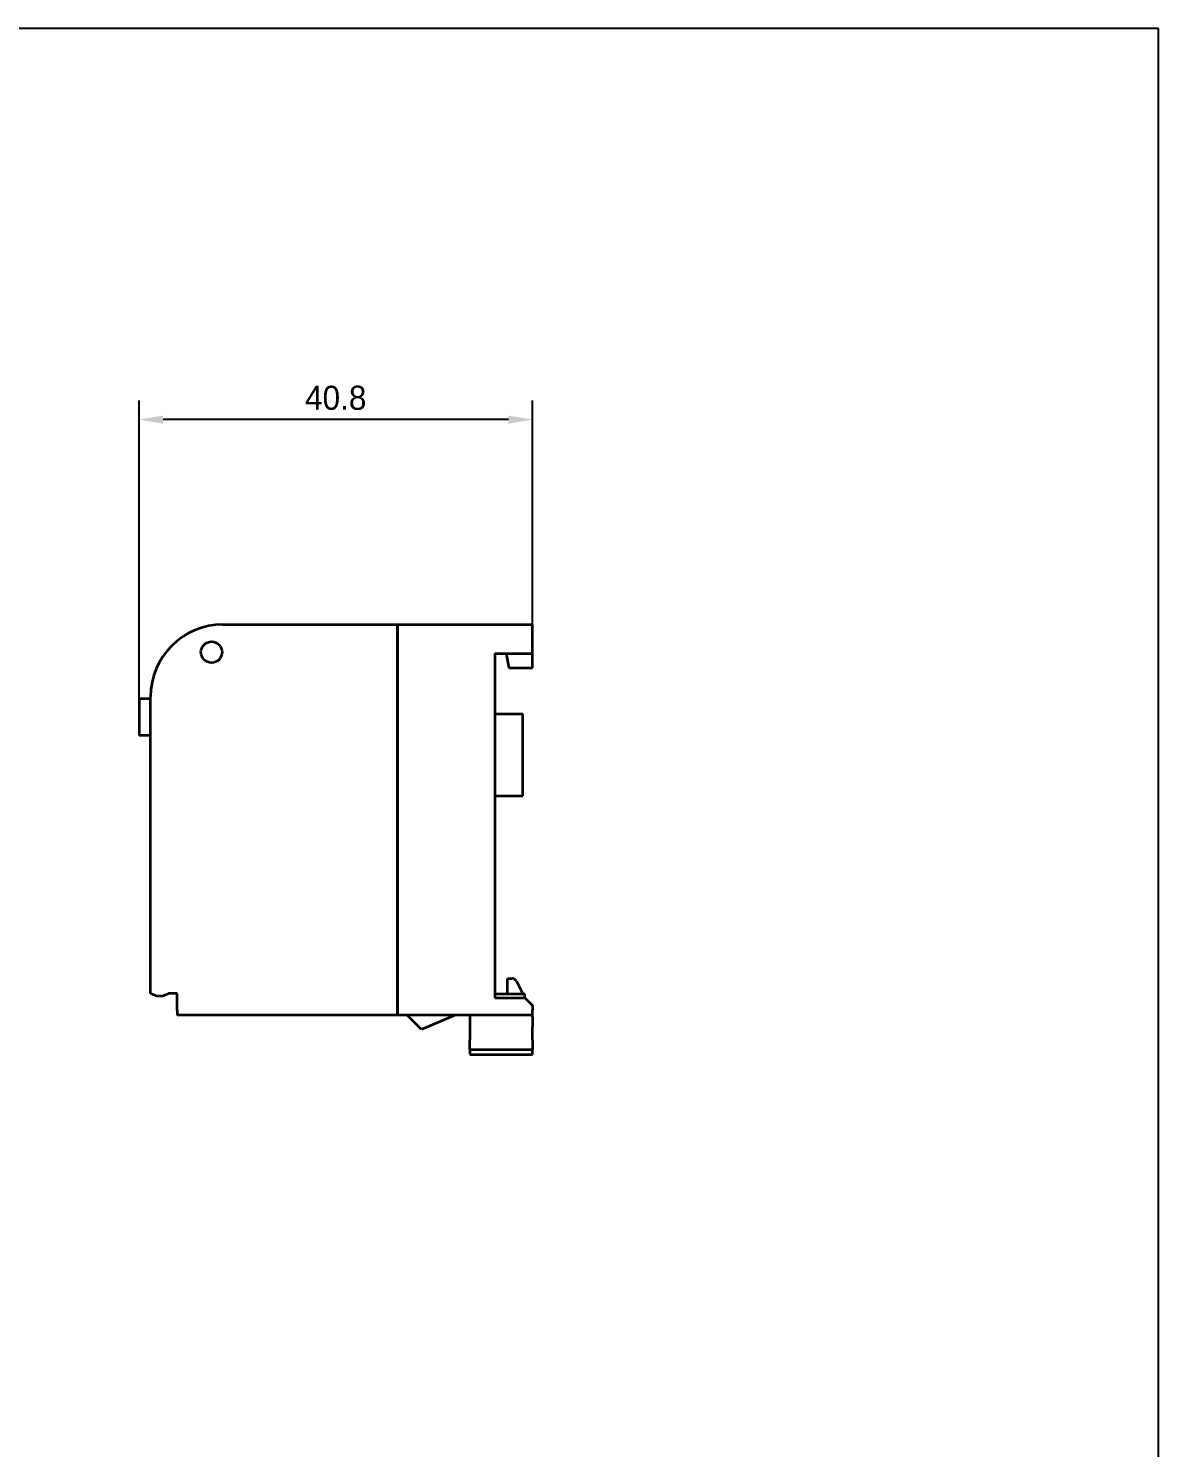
# Model space of a CAD drawing. Extents: x 295 to 2531, y 240 to 845.
# Drawn here: x 2414 to 2531.2, y 697.5 to 844.7 of the extents above; entities that cross this region are included whole.
import ezdxf

# ---------------------------------------------------------------- set-up
doc = ezdxf.new("R2010")
doc.units = 0
doc.header["$LTSCALE"] = 0.1
doc.layers.get('0').update_dxf_attribs({"linetype": 'CONTINUOUS'})
doc.layers.get('DEFPOINTS').update_dxf_attribs({"linetype": 'CONTINUOUS'})
doc.layers.add('SHEET', color=7, linetype='CONTINUOUS')
doc.layers.add('가시적인 것(ISO)', color=7, linetype='CONTINUOUS', lineweight=35)
doc.styles.add('주 문자 (ISO)', font='')
doc.styles.get('주 문자 (ISO)').set_extended_font_data('Dotum')
doc.dimstyles.new('기본값 (ISO)', dxfattribs={"dimtxt": 2.5, "dimasz": 2.5, "dimexe": 2, "dimexo": 0, "dimgap": 1, "dimtad": 1, "dimdec": 1, "dimrnd": 1e-08, "dimzin": 0, "dimdsep": 46, "dimtxsty": '주 문자 (ISO)', "dimcen": 0.09, "dimdle": 10, "dimclrd": 1, "dimclre": 1, "dimclrt": 256, "dimadec": 1, "dimazin": 0, "dimtfac": 0.6, "dimtofl": 0, "dimtmove": 0, "dimatfit": 3, "dimfxl": 1, "dimtolj": 1, "dimtzin": 0, "dimlwd": -1, "dimlwe": -1, "dimarcsym": 0})

# ---------------------------------------------------------------- blocks, each defined once
blk = doc.blocks.new('*D48')
at = {"color": 1, "transparency": 16777216}
for p, q in [((2425.49, 775.15), (2425.49, 806.09)), ((2466.29, 782.85), (2466.29, 806.09)), ((2463.79, 804.09), (2427.99, 804.09))]:
    blk.add_line(p, q, dxfattribs=at)
for points in [[(2427.99, 804.51), (2427.99, 803.67), (2425.49, 804.09)], [(2463.79, 804.51), (2463.79, 803.67), (2466.29, 804.09)]]:
    blk.add_solid(points, dxfattribs=at)
at = {"layer": 'DEFPOINTS', "color": 0, "transparency": 16777216}
for p in [(2425.49, 804.09), (2466.29, 782.85), (2425.49, 775.15)]:
    blk.add_point(p, dxfattribs=at)
at = {"transparency": 16777216, "insert": (2445.89, 806.34), "char_height": 2.5, "attachment_point": 5, "style": '주 문자 (ISO)'}
blk.add_mtext('\\A1;40.8', dxfattribs=at)

msp = doc.modelspace()

# ---------------------------------------------------------------- linework, layer by layer
at = {"layer": 'SHEET'}
for p, q in [((2531.23, 844.65), (2108, 844.65)), ((2531.23, 770.38), (2531.23, 844.65)), ((2531.23, 545.4), (2531.23, 770.38))]:
    msp.add_line(p, q, dxfattribs=at)
at = {"layer": '가시적인 것(ISO)'}
for p, q in [((2434.19, 782.85), (2452.29, 782.85)), ((2452.29, 742.35), (2452.29, 782.85)), ((2452.29, 782.85), (2452.29, 742.35)), ((2452.29, 782.85), (2466.29, 782.85)), ((2466.29, 778.35), (2466.29, 782.85)), ((2462.39, 779.85), (2462.39, 744.15)), ((2462.39, 779.85), (2466.29, 779.85)), ((2463.57, 779.85), (2463.83, 778.35)), ((2463.83, 778.35), (2466.29, 778.35)), ((2425.49, 775.15), (2425.49, 771.35)), ((2426.13, 775.15), (2425.49, 775.15)), ((2426.69, 775.15), (2426.13, 775.15)), ((2426.69, 744.6), (2426.69, 775.35)), ((2462.39, 773.6), (2465.29, 773.6)), ((2465.29, 765.1), (2465.29, 773.6)), ((2426.13, 771.35), (2425.49, 771.35)), ((2426.69, 771.35), (2426.13, 771.35)), ((2462.39, 765.1), (2465.29, 765.1)), ((2463.69, 746.15), (2464.18, 746.15)), ((2463.69, 744.55), (2463.69, 746.15)), ((2426.69, 744.6), (2426.69, 744.6)), ((2429.44, 744.6), (2428.53, 744.6)), ((2429.44, 742.85), (2429.44, 744.6)), ((2464.63, 745.87), (2465.31, 744.55)), ((2462.39, 744.55), (2465.49, 744.55)), ((2462.39, 744.15), (2465.49, 744.15)), ((2465.49, 744.15), (2465.49, 744.55)), ((2465.49, 744.2), (2465.55, 744.09)), ((2465.49, 744.15), (2466.29, 743.35)), ((2466.29, 743.35), (2466.29, 742.85)), ((2429.44, 742.85), (2429.44, 742.35)), ((2466.29, 742.35), (2429.44, 742.35)), ((2454.79, 740.85), (2453.29, 742.35)), ((2458.29, 742.35), (2454.79, 740.85)), ((2459.79, 742.35), (2459.79, 739.77)), ((2466.29, 742.35), (2466.29, 742.85)), ((2466.29, 742.16), (2466.29, 742.15)), ((2466.29, 742.15), (2466.29, 741.15)), ((2466.29, 739.77), (2466.29, 741.15)), ((2459.79, 738.77), (2459.79, 739.77)), ((2459.79, 738.77), (2459.79, 738.28)), ((2459.79, 738.77), (2466.29, 738.77)), ((2466.29, 739.77), (2466.29, 738.77)), ((2466.29, 738.28), (2466.29, 738.77)), ((2459.79, 738.28), (2466.29, 738.28))]:
    msp.add_line(p, q, dxfattribs=at)
msp.add_circle((2433.01, 779.98), 1.1, dxfattribs=at)
for centre, radius, start, end in [((2434.19, 775.35), 7.5, 90, 180), ((2464.18, 745.65), 0.5, 27.2161, 90), ((2427.61, 746.14), 1.8, 256.4411, 300.8079), ((2464.29, 742.16), 2, 0, 5.283)]:
    msp.add_arc(centre, radius, start, end, dxfattribs=at)
msp.add_open_spline([(2427.19, 744.39), (2427.12, 744.41), (2427.06, 744.43), (2426.93, 744.47), (2426.88, 744.5), (2426.79, 744.54), (2426.75, 744.56), (2426.7, 744.59), (2426.69, 744.6), (2426.69, 744.6)], degree=3, knots=[-0.07824221, -0.07824221, -0.07824221, -0.07824221, -0.05814704, -0.05814704, -0.03805188, -0.03805188, -0.01902594, -0.01902594, -0.00103862, -0.00103862, -0.00103862, -0.00103862], dxfattribs=at)

# ---------------------------------------------------------------- dimensions: what is measured, and where the dimension line sits
dim = msp.add_linear_dim(base=(2425.49, 804.09), p1=(2466.29, 782.85), p2=(2425.49, 775.15), dimstyle='기본값 (ISO)')
dim.commit()
dim.dimension.update_dxf_attribs({"geometry": '*D48', "text_midpoint": (2445.89, 806.34)})

doc.saveas('drawing.dxf')
